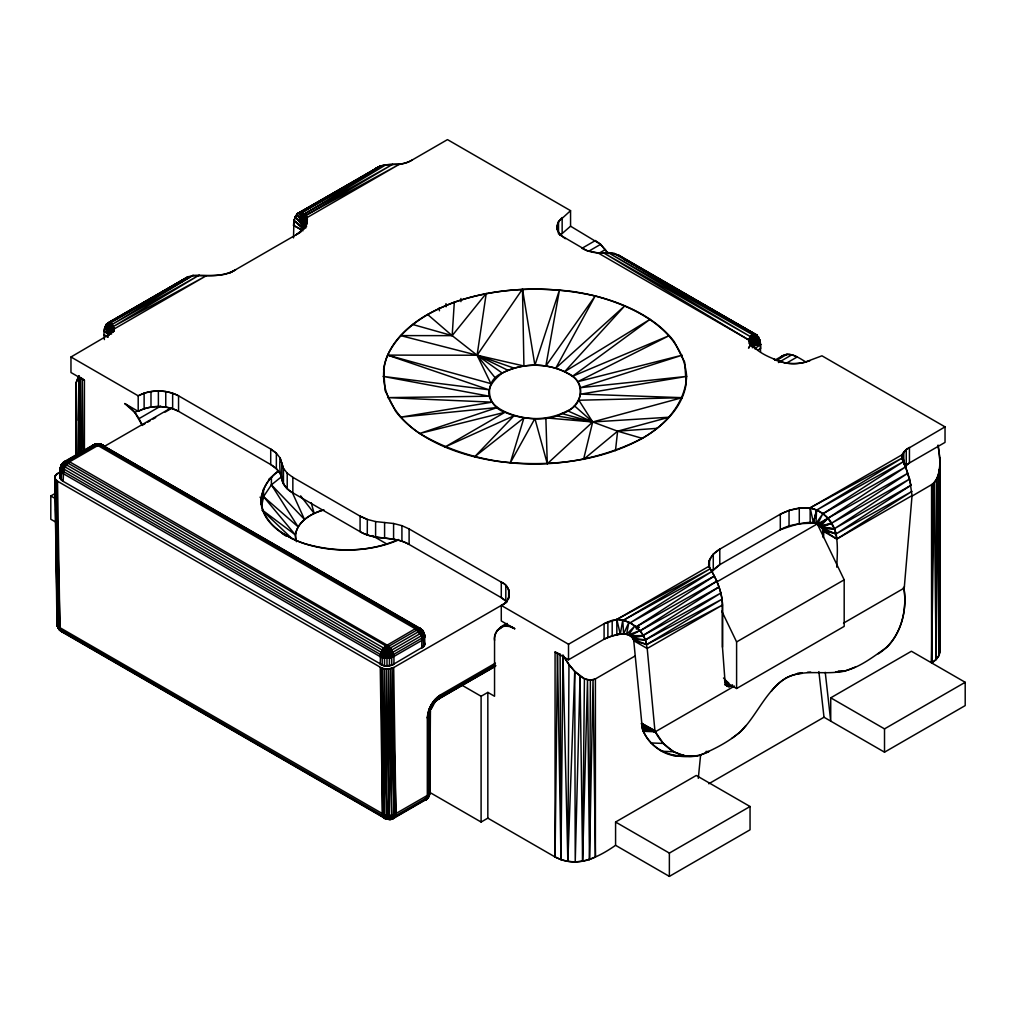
<?xml version="1.0" encoding="UTF-8"?>
<svg xmlns="http://www.w3.org/2000/svg" width="1016" height="1016" viewBox="0 0 1016 1016"><rect width="100%" height="100%" fill="white"/><g stroke="black" fill="none" stroke-linecap="round" stroke-linejoin="round"><path stroke-width="1.5" d="M76.111 455.308L76.136 382.74L78.842 375.742L79.235 453.428M732.409 685.292A9.398 5.423 -60 0 1 728.116 686.549L726.059 685.279L725.094 682.435L722.478 647.192L722.478 605.041C722.097 591.096 716.153 577.99 708.762 566.382C707.796 558.749 713.765 552.768 719.785 549.148L780.301 514.21C793.204 507.683 810.527 504.038 822.833 513.69C840.359 525.64 837.387 548.919 836.778 567.157M938.047 445.199C939.762 457.873 943.191 475.704 931.583 484.822L931.583 662.889L936.117 659.473L936.333 479.59C941.375 468.973 940.016 456.654 938.06 445.44M63.602 632.244L59.195 629.653L56.972 623.646L54.902 477.012L56.617 474.078L60.274 471.869M56.706 581.292L57.29 622.198C56.566 623.164 57.29 630.517 63.157 632.104L59.195 629.602L58.293 626.212C57.226 627.215 56.96 625.094 57.29 622.198L56.909 580.987M58.293 626.212L57.874 625.272L58.687 628.929L62.586 632.13M84.417 451.231L84.417 380.289L70.968 372.529L70.968 356.997L138.201 395.821C150.546 389.293 166.192 389.433 178.549 395.821L270.713 449.034L276.416 453.225L280.111 457.987C279.019 470.56 280.162 486.359 292.849 492.862L360.083 531.673C375.133 540.639 394.056 535.495 409.105 544.449L501.282 597.662A29.578 17.069 0 0 1 506.844 602.221L393.7 667.537L388.391 669.036L382.537 668.503L57.518 481.216L55.448 479.298L54.902 477.012L57.315 626.085L56.972 623.646L59.195 629.653L57.315 623.646M61.874 631.787L60.998 629.907M76.416 455.079L76.175 382.537L78.842 375.742L78.143 454.698M80.213 453.454L80.404 377.38L84.417 380.289A29.578 17.069 0 0 1 81.001 377.889M390.944 818.388L395.034 817.131L395.935 813.765L392.125 668.261L393.967 814.667C393.497 820.56 381.914 820.522 382.486 813.892L380.251 667.537L384.327 668.922A9.322 5.385 0 0 0 390.093 668.846L393.7 667.537L395.935 813.765C396.583 818.553 390.296 820.56 389.204 815.467L386.385 669.087L386.893 815.962L390.004 817.88L391.173 817.486L393.967 814.667L429.832 793.991L430.403 711.352L429.781 715.543L427.317 718.007L427.317 795.642L427.025 798.36L423.951 800.43C428.193 799.313 431.178 794.067 429.59 789.953L429.146 790.207M393.751 818.223L387.617 818.35C382.041 819.544 390.335 817.524 391.135 818.998C386.55 819.671 391.77 817.88 393.751 818.223L389.306 819.391L387.845 819.277L387.617 818.35L389.204 815.467L388.391 669.036L391.668 815.251L388.595 817.918L384.454 814.768L59.753 627.57C54.673 621.703 58.687 629.399 60.985 631.317M568.973 664.553L574.739 671.411L567.855 861.238L568.973 664.553L562.94 655.231L560.972 859.587C580.441 866.572 599.91 856.221 615.582 845.325L669.366 876.389L750.049 829.805L750.049 806.513L696.265 775.462L615.582 822.033L615.582 845.325M634.86 656.12L595.401 678.904C590.321 681.774 584.34 679.285 580.06 676.085L582.612 861.238L587.515 679.78L589.496 859.587L590.385 680.174L584.429 678.688L574.739 671.411L575.234 861.797L580.06 676.085L574.421 671.093L568.604 664.07L562.94 655.231L567.855 861.238M939.292 577.672L939.863 457.975L939.94 651.243L938.962 655.498L936.117 659.473L934.161 482.714L936.333 479.59M58.306 627.926L56.972 623.646L57.01 624.459M931.583 662.889L932.917 483.895L934.161 482.714L931.583 662.889C936.231 660.248 940.486 655.638 939.838 649.91M59.753 628.993L60.96 631.203M902.881 461.48L902.081 454.774L906.259 449.605L945.032 426.872L945.032 442.392L909.447 462.94L904.608 466.788A29.007 16.751 0 0 1 909.447 462.94L909.447 447.408A29.007 16.751 0 0 0 902.081 454.774L810.158 507.848L799.274 508.254L789.038 510.438L780.301 514.21L780.301 529.742L719.785 564.667L711.937 571.513M61.392 466.827C59.042 470.865 58.407 478.358 62.903 481.216C64.122 477.876 61.684 458.635 69.621 461.81L386.982 645.02C393.586 648.932 394.589 657.504 393.7 664.439L389.877 665.772A9.411 5.436 0 0 1 383.464 665.658L62.903 481.216L60.579 479.006A9.411 5.436 0 0 1 60.223 476.529M582.612 861.238L584.429 678.688M936.117 659.473L937.92 475.882L938.962 655.498L939.368 469.71L939.94 651.243L939.292 648.399M81.394 453.415L82.271 378.892L83.033 451.917M560.972 859.587L557.479 653.25L560.108 654.329L560.972 859.587L555.066 856.971L557.479 653.25L555.066 652.018L555.066 856.971C567.398 863.498 583.044 863.359 595.401 856.971L595.401 678.904L590.385 680.174M424.256 642.569A9.411 5.436 0 0 1 424.053 646.278L391.731 665.302L384.518 665.861L380.251 664.439L380.479 654.533L382.905 649.618L389.649 647.179L389.28 655.142L392.532 657.25L421.945 640.372C426.834 638.289 424.345 633.222 419.964 633.743L415.214 628.726L97.866 445.503L95.187 444.144L92.418 445.567L92.24 446.646C92.939 443.471 100.838 442.468 103.683 446.024L103.099 445.973M389.242 817.537L389.306 819.366L389.204 815.467L384.454 814.768L382.715 815.632L60.008 629.412L56.286 480.327L58.293 628.345L57.874 627.532M589.496 859.587L593.026 679.869L595.401 856.971M424.396 645.668L424.396 635.063L424.726 644.246L421.945 648.132C421.145 643.128 423.507 634.886 418.579 631.698L415.963 628.332L385.242 646.29L382.219 650.05L382.092 657.492L387.464 658.266L392.532 657.25L393.51 654.685L382.219 650.05L382.549 653.263L384.073 658.012L386.791 657.53L390.347 653.174L390.779 648.564L382.219 650.05C383.121 652.336 384.429 658.457 386.791 657.53L382.219 650.05L387.718 645.503L387.566 646.405C390.931 651.18 385.737 657.797 380.251 656.666L62.903 473.456C58.357 471.653 59.703 464.452 64.872 466.827L69.621 461.81L97.866 445.503L100.368 444.398L103.683 446.024L102.299 445.503M386.372 646.227L386.982 645.02L390.335 648.005L418.579 631.698L421.221 633.438L421.043 635.965L392.798 652.272L393.7 656.666L389.433 658.089L384.518 658.089L380.251 656.666L381.8 655.739C386.448 656.158 389.827 649.554 386.372 646.227L67.882 463.08C63.259 460.769 58.852 468.503 63.132 471.31L380.479 654.533C385.102 656.844 389.522 649.11 385.242 646.29L382.219 650.05L389.255 658.127L393.04 652.856L382.219 650.05L391.35 657.67L393.51 654.685L391.122 656.361L391.846 650.24L382.219 650.05L389.28 655.142L391.147 653.529M423.456 646.989L423.456 639.229L419.964 633.743C423.977 630.53 419.786 627.825 415.963 628.332L417.69 629.056L419.964 633.743L424.269 638.162L424.332 634.365L419.964 633.743L416.954 629.996L388.722 646.29M423.964 799.77L424.942 799.198L425.336 799.96L428.054 797.408L429.984 790.893L428.485 796.709L425.348 799.998L428.79 796.531L429.781 790.334M816.597 509.969L813.308 523.189L816.597 509.969L815.912 523.761C822.338 524.904 824.802 531.711 823.328 537.54L822.541 528.498L817.486 524.269L822.833 513.69L816.153 523.265C803.961 523.227 791.147 523.405 780.301 529.742C789.724 526.618 820.141 514.223 823.328 531.292L836.778 539.052L912.05 495.592L909.612 479.006L902.907 459.092M60.897 466.852L60.782 469.532L62.192 472.999L67.983 461.099L63.233 462.737L64.872 466.827L61.57 472.504L60.439 467.919L64.872 466.827L64.694 462.128L66.548 460.896L64.91 461.645M113.602 328.943L111.798 323.723L108.204 322.796C103.01 326.479 103.823 334.01 104.394 339.585M901.878 459.435L902.081 454.774L911.073 485.229L836.181 533.845L911.962 491.401L836.778 539.052L823.125 529.882L836.219 533.984L836.778 539.052M753.186 347.129L759.955 340.373L756.602 340.601L751.815 346.202L758.66 337.172L752.805 341.452L751.167 345.046L755.434 338.798L756.78 334.975C739.661 361.29 754.532 341.325 754.647 334.15L752.297 334.709L749.948 344.437L754.647 334.15L756.78 334.975L759.955 340.373L760.565 351.714M424.332 634.365L424.713 636.207L424.002 633.159L419.964 633.743C419.671 631.8 419.43 627.367 416.7 628.04L421.246 629.361L419.964 633.743L421.983 636.118L421.704 638.226L393.471 654.533M66.548 460.896L64.097 462.077L64.872 466.827L60.262 470.586L60.439 467.919M60.262 470.586L60.693 468.363L64.872 466.827L62.344 463.614L64.63 461.48C61.773 463.677 60.947 466.204 60.236 468.732L60.617 466.979M454.317 302.133C427.355 312.483 400.761 328.193 387.642 355.117C374.853 385.966 394.208 416.56 419.735 433.476C486.194 473.088 573.799 473.532 642.214 438.366A151.625 87.541 0 0 0 686.156 383.591L684.67 362.153L674.18 341.605A151.79 87.63 0 0 0 571.652 291.376C522.897 285.686 471.157 290.386 427.584 314.452A151.625 87.541 0 0 0 383.629 369.214L385.115 390.652L395.605 411.213A151.79 87.63 0 0 0 498.107 461.416C546.875 467.144 598.627 462.432 642.214 438.366C665.099 425.412 684.987 403.733 686.664 376.403C682.93 330.149 634.911 306.565 595.173 295.986C548.729 285.369 499.58 286.906 454.317 302.133L452.171 335.648L477.101 355.232L502.26 373.088C522.338 362.522 547.992 362.61 567.957 373.355C584.708 380.34 584.429 404 567.525 410.769C548.513 420.954 524.573 420.954 505.015 412.255C486.385 406.692 483.362 380.543 502.26 373.088C523.812 361.836 552.196 362.369 572.402 376.339C588.874 387.274 578.142 409.626 561.746 413.601C537.121 429.438 457.517 407.556 502.26 373.088M391.668 655.498L392.43 651.358L382.219 650.05M63.805 469.049L64.351 466.42L66.269 464.782C63.868 463.588 61.582 467.589 63.805 469.049L381.152 652.272C383.553 653.466 385.826 649.465 383.616 648.005L66.269 464.782L63.652 466.446L63.805 469.049L62.433 471.64L62.903 473.456L60.122 469.57M384.48 647.636C386.537 649.618 384.518 653.555 381.749 653.313L381.152 652.272L382.816 649.478L385.445 647.484L388.468 646.062L389.56 648.564M383.616 648.005L383.464 650.761L381.152 652.272M64.173 466.954L63.525 466.928M293.522 237.896L293.916 220.472L296.913 213.97L379.882 166.243C390.36 162.789 402.222 166.573 411.912 160.16L447.485 139.611L570.56 210.668L570.56 226.2L560.019 235.394M423.291 633.057C420.497 624.078 425.679 637.273 422.974 637.946L421.704 638.226C424.536 635.317 422.3 629.285 417.982 630.301L417.017 629.221L420.776 629.742L424.536 634.644M904.329 587.045L912.05 495.592M421.932 630.288L420.078 628.32L417.881 627.799L419.824 629.298L419.964 633.743C421.983 633.133 425.158 638.073 424.675 635.864L424.269 638.162M302.933 230.835L293.522 225.4L293.954 220.37L297.015 213.919L379.882 166.243L301.689 212.738L299.199 212.7L297.015 213.919L353.492 181.902M461.899 685.178L481.101 696.265L487.832 692.391L494.551 696.265L494.551 640.372C492.887 629.158 505.778 621.652 514.718 628.726L501.282 620.954L501.282 605.434C511.772 601.116 511.772 586.448 501.282 582.143L409.105 528.93L401.917 525.666L393.586 523.494L375.514 521.576M94.424 445.783L94.488 445.021L93.688 445.491C93.561 443.459 100.546 443.166 102.591 445.059M843.496 623.138L904.215 588.073L904.367 586.524M698.297 778.332L700.634 754.761M60.414 467.208C60.935 467.347 62.23 461.835 64.872 461.34L93.116 445.033L97.866 445.503L100.368 444.398L102.616 445.033L97.041 443.789L102.616 445.033L100.863 444.678M426.263 797.992L426.72 798.17C424.002 802.018 428.422 797.408 428.028 795.185L427.685 797.623L425.348 799.998L428.765 796.036M903.63 588.086L904.278 587.553M495.935 665.709L435.432 700.938L439.865 698.081L440.766 694.715C432.943 699.745 427.761 708.711 427.317 718.007L428.828 710.006A18.745 10.82 -60 0 1 435.458 699.046L440.766 694.715L495.465 663.13M615.467 450.672L617.614 431.178L669.214 417.208L592.696 421.97L545.859 417.881L547.294 463.74L592.696 421.97L682.142 397.675L580.911 394.106L686.664 376.403L580.504 387.655L682.193 355.181L577.672 381.711L669.239 335.623L572.402 376.339L650.062 319.329L564.769 371.602L624.815 305.803L555.815 368.097L595.173 295.986L545.859 365.989L559.486 289.916L534.899 365.29L522.491 289.077L477.101 355.232L387.642 355.117L488.874 389.763L383.121 376.403L489.28 396.215L387.591 397.624L492.112 402.158L400.545 417.182L497.395 407.518L419.735 433.476L505.015 412.255L444.97 447.002L513.969 415.773L474.612 456.819L523.926 417.881L510.299 462.877L534.899 418.579L547.294 463.74M722.478 647.192L722.478 605.041C722.02 591.109 716.077 578.028 708.762 566.382L709.486 560.095L713.27 554.19L719.785 549.148L719.785 564.667L713.27 569.722L711.759 572.084M494.551 640.372C493.941 632.193 500.037 626.199 507.187 623.43M113.386 331.864L111.798 329.489L112.776 329.59L111.468 326.161L111.798 323.723L113.881 331.241M429.425 792.963L428.18 795.795L429.959 792.772M387.642 355.117L490.906 383.629L477.101 355.232L486.232 293.408L452.171 335.648L400.571 335.598L477.101 355.232L523.926 365.989L522.491 289.077M385.242 646.29L385.102 647.116C388.061 650.316 384.226 654.888 380.479 654.533L381.8 655.739M57.29 622.198L57.315 624.662M382.93 650.138L383.73 649.846M261.074 504.533C260.668 491.388 267.399 478.688 278.384 471.488M261.62 506.4L263.512 496.634L263.512 488.861M389.255 658.127L390.347 653.174L385.166 656.946L382.092 657.492L380.251 656.666M428.46 795.63L428.65 794.69C431.165 792.975 427.393 799.668 425.348 799.998L428.079 796.95M422.974 637.946L421.945 640.372L423.456 639.229L424.142 635.127L422.694 630.606L420.078 628.32L421.246 629.361M424.447 636.359L423.38 639.305L424.726 636.486M392.532 657.25L392.773 656.133M749.363 342.087L750.113 336.804L752.297 334.709L752.704 337.591L749.77 344.488L751.37 338.099L753.085 337.579L749.275 343.065L752.297 334.709L749.49 343.954M70.968 356.997L109.741 334.264L113.919 329.095L112.306 324.32L110.363 322.771L188.074 276.746L108.141 322.809L110.363 322.771L193.04 275.336C207.416 275.73 222.618 277.317 235.699 269.659C221.221 279.413 203.657 273.075 188.074 276.746L108.141 322.809L104.927 327.063L104.038 331.203L108.864 334.937M749.148 341.236L750.113 336.804L748.703 339.915L749.148 341.236L749.872 339.687L749.516 343.903M392.595 654.215L391.947 656.895L390.538 657.111M60.122 477.33L60.439 475.907M429.781 715.543L429.781 712.699L429.781 793.178L427.317 795.642L427.787 796.607M429.781 793.178L430.098 791.629L429.412 792.035M102.197 444.957C105.334 445.351 92.545 442.1 95.085 445.364M385.191 818.426C397.815 819.556 384.264 822.046 389.204 815.467L395.821 815.111L391.643 818.693M388.175 654.393L389.09 652.628M682.142 397.675L578.879 400.24L592.696 421.97L583.552 459.41L617.614 431.178L657.149 428.346M91.796 446.38L97.218 443.903L102.616 445.033L99.327 444.157L97.117 445.11L98.463 444.614M429.12 709.206L431.127 708.939L434.823 702.551L434.035 700.672M392.57 818.54L427.279 798.5L426.682 799.059L425.348 799.998L429.031 795.884L429.59 789.953M750.456 344.475L751.523 341.008L756.78 334.975M749.541 343.878L751.37 338.099M60.452 467.55L61.976 464.045L62.179 465.265M60.49 470.014L60.77 471.602L64.872 466.827L60.795 466.039L62.23 464.121L61.011 468.122L62.433 471.64M556.997 229.273L558.521 221.653L570.56 210.668M425.996 799.249L428.828 796.519L395.707 815.645M750.824 344.691L754.799 338.214L754.101 337.807M63.233 462.737L94.501 444.602M63.132 463.804L63.805 462.331M752.272 347.675L754.215 343.395L757.39 342.798L756.602 340.601M184.277 279.159L182.359 281.495L184.315 279.133L106.388 324.231L108.356 327.596L106.959 331.47L109.55 333.807L111.646 329.552L109.791 326.238L108.572 327.304L112.954 331.737L108.204 322.796L111.392 326.123L112.776 329.59L110.007 326.149L111.468 326.161L113.652 330.632L113.093 325.603L113.932 331.178L113.665 327.266L113.919 329.095A29.007 16.751 0 0 1 106.553 336.448M427.774 797.115L426.771 798.792M945.032 426.872L821.957 355.816L803.973 362.534A28.346 16.37 0 0 1 784.733 362.852C771.576 358.407 755.421 352.793 748.703 339.915L750.278 336.55L752.45 334.62L754.837 334.175L756.882 335.051L759.879 340.157L760.692 344.538L760.755 348.551L758.076 349.885M62.23 464.121L60.871 466.255L61.976 464.045L60.795 466.039L61.874 464.058L64.872 466.827M387.985 819.264C401.853 817.562 384.581 820.75 384.607 816.026L381.33 668.071L382.486 813.892L383.476 815.861L389.204 816.038L395.122 815.365L395.935 813.765M392.684 815.759L391.668 815.251L388.963 816.572L386.753 815.302L382.537 668.503L384.454 814.768M387.833 815.81L394.589 816.483L395.122 815.365M431.127 708.939L432.727 705.599L431.254 704.748M61.201 465.925L61.658 464.972M96.469 444.703L98.984 443.954L102.616 445.033L97.18 444.462M419.964 633.743C422.859 628.879 425.577 633.133 419.964 633.743L420.776 629.742L419.405 628.358M421.983 636.118C423.583 633.844 421.183 630.123 418.44 630.923M423.875 637.197L421.945 640.372M60.795 466.039L61.9 464.198L60.947 465.95M391.782 653.821L390.131 655.714M388.785 817.232L389.534 816.559L388.518 815.658M752.704 337.591L754.647 334.15M391.185 818.807L388.175 819.023L390.982 819.213M296.405 541.68L295.351 534.848L263.512 496.634L271.399 484.848L281.876 476.466M823.646 529.844L822.846 528.079L834.593 528.803L836.219 533.984L823.722 530.098M560.565 654.482A29.578 17.069 0 0 1 555.066 652.018L568.515 659.778L604.088 639.229A29.007 16.751 0 0 1 616.839 634.975C622.478 633.209 632.422 633.362 633.755 640.74L642.353 728.853L643.153 731.291L647.497 730.047L655.333 731.761C663.118 747.84 680.91 759.904 699.148 755.561C714.248 749.262 729.437 741.642 741.667 730.606C757.403 714.21 766.102 690.855 785.609 678.256C801.713 669.214 821.22 674.408 838.695 671.982C857.11 669.938 872.477 657.225 887.235 647.001C902.018 631.596 907.136 608.99 903.923 588.239C907.644 612.508 899.757 640.156 878.23 653.872M758.66 337.172L751.662 345.846L753.3 341.922L756.336 340.068L755.434 338.798M389.661 649.884L390.779 648.564M771.462 691.121C778.701 681.139 789.889 674.091 802.335 673.303L797.776 673.125M62.611 464.299L61.9 465.112L64.579 462.559L69.621 461.81L64.872 461.34M394.589 816.483L395.478 816.293L393.116 818.413L389.204 815.467C378.866 817.664 386.296 821.296 389.204 815.467L390.627 815.683M779.996 358.318C787.171 349.25 799.097 357.899 806.272 362.28M745.947 725.526L740.118 732.117L731.799 738.403M560.337 235.141L562.153 233.096L562.153 217.564L558.952 221.018L557.251 224.688A28.346 16.37 0 0 0 561.099 235.572L586.715 250.52L598.094 252.959L608.165 252.59L614.007 253.403L619.138 255.461L756.882 335.051L684.251 293.522M57.29 625.094L55.448 479.298L58.242 626.428L58.687 629.006L61.887 631.076M753.008 347.624L754.913 345.542L760.692 344.538L757.492 343.167L753.161 347.028M911.073 485.229L834.53 528.625L909.612 479.031L831.685 523.164L907.86 473.227L827.926 518.249L818.909 524.967L820.89 525.767L827.9 518.312L905.637 466.89L822.96 513.74L816.75 510.045L810.158 507.848L810.158 523.367L813.41 522.732L817.283 523.913L844.182 579.818L844.182 626.389L736.6 688.505L729.882 684.619L723.506 678.002M433.591 702.882L439.865 698.081M436.55 700.71L437.286 697.255M62.344 463.614L63.576 462.267M62.433 463.868L65.913 461.721L69.621 461.81M389.585 656.412L387.464 658.266L386.791 657.53M380.479 654.533L381.749 653.313M384.073 658.012L385.166 656.946M753.123 346.862L759.955 340.373M144.92 423.761L142.227 425.31L134.849 412.521L124.765 403.581L138.201 411.34C150.609 404.952 166.141 404.952 178.549 411.34L270.713 464.553A39.002 22.517 0 0 1 278.333 470.853C267.322 479.235 258.813 492.697 261.772 506.997A85.573 49.403 0 0 0 281.623 532.778L293.23 539.229A85.255 49.225 0 0 0 340.703 549.91A85.573 49.403 0 0 0 398.196 540.055A39.014 22.517 0 0 1 409.105 544.449L409.105 528.93M92.037 446.024L93.116 445.033M779.64 358.559C783.768 352.87 791.718 353.746 797.115 356.997L786.359 363.207M421.043 635.965C423.266 634.492 420.942 630.517 418.579 631.698M421.704 638.226C426.022 635.381 421.526 627.685 416.954 629.996M372.77 170.967L375.958 168.199M372.618 171.132C379.362 163.906 390.042 164.236 399.161 164.414A29.007 16.751 0 0 0 411.912 160.16M385.839 816.051L386.753 815.302L384.404 668.909M382.092 657.492L383.4 656.438M819.556 524.764L827.9 518.312L834.593 528.803L822.541 528.498M57.518 473.456L55.131 475.805A9.322 5.385 0 0 0 55.27 479.133L57.518 481.216L59.982 630.504M394.729 817.486C394.716 817.956 393.141 818.604 389.204 815.467C388.899 817.575 382.994 818.032 385.458 818.617M100.978 445.554L101.651 445.135M754.621 348.78L760.692 344.538M932.917 483.895L912.533 495.821M393.586 817.601L395.478 816.293M269.037 478.942L271.64 477.215M418.084 628.04L415.214 628.726L418.579 627.825L421.704 630.733M425.92 799.63L425.348 799.998L426.568 799.122M193.04 275.336L112.306 324.32L199.25 275.107L113.436 326.466L205.842 276.022L113.919 329.095M306.464 226.759L301.701 212.763L304.178 214.033L385.877 164.795L301.689 212.738L299.25 212.674L305.067 224.879L299.199 212.7L305.918 226.301M505.816 585.546L505.816 601.078L501.282 597.662L501.282 582.143C511.823 586.295 511.861 601.218 501.282 605.434L568.515 644.246L604.088 623.71A29.007 16.751 0 0 1 616.839 619.455L623.392 620.281L710.248 568.769L616.839 619.455L604.088 623.71L604.088 639.229C612.483 635.559 627.456 629.247 633.476 639.483L646.735 644.525L722.478 605.041L647.205 648.5L633.755 640.74L646.735 644.525L722.046 599.186L645.389 639.851L647.205 648.5L654.939 731.025L641.49 723.265L654.888 730.567L655.041 731.939L734.454 686.092M636.321 628.688L639.039 627.062M348.272 185.356L352.361 182.956M367.335 174.168L371.411 171.768L367.259 174.092M230.035 272.923L300.85 232.042M134.849 412.521L137.528 410.972M139.027 418.63L160.541 406.21M67.882 461.061L96.126 444.767M103.873 446.697L171.539 407.632M147.612 422.199L150.292 420.649M152.984 419.1L155.677 417.551M165.087 412.115L170.472 409.004M56.185 522.364L50.8 519.265L50.8 495.973L54.902 493.598M588.518 251.333L600.621 244.348L608 253.149M598.767 253.365L605.485 249.492M774.776 360.248L782.853 355.587M776.275 360.502L787.032 354.292M778.447 362.534L791.896 354.775M390.335 648.005L391.731 650.05L423.456 631.736M497.256 630.288L501.294 627.952M500.456 627.304L507.327 624.472M495.236 665.01L440.538 696.595C433.73 700.977 429.222 708.787 428.828 716.864L428.828 794.499M494.868 666.699L437.401 699.491M708.762 566.382L616.839 619.455L616.839 634.975L619.608 633.413L616.839 634.975M716.509 582.092L817.283 523.913M636.321 628.853L639.039 627.278M429.997 792.632L428.828 793.305L428.346 796.277L429.209 795.782M429.324 795.134L427.317 795.642M427.241 797.878L428.384 797.217M426.123 798.881L427.876 797.878M393.967 818.121L425.501 799.859M736.6 688.505L736.6 641.922L844.182 579.818M428.968 791.934L481.101 822.033L487.832 818.159L555.066 856.971M825.246 672.338L830.732 721.106L830.732 697.827L911.415 651.243L965.2 682.295L965.2 705.587L884.517 752.17L824.001 717.232L818.871 671.614M708.749 783.78L824.001 717.232M615.582 822.033L669.366 853.097L750.049 806.513M830.732 697.827L884.517 728.878L965.2 682.295M356.248 180.34L364.515 175.654M724.865 684.847L729.082 686.6L732.625 685.152M306.438 225.476L304.178 214.033L392.608 164.351L305.752 215.506L306.514 224.282M112.204 332.423L106.388 324.231L115.938 318.935M118.669 317.411L121.399 315.9M62.382 463.41L63.208 463.512M59.753 627.57L59.804 628.396M855.434 667.029L844.41 671.284L835.647 671.855M93.002 445.097L93.916 444.69M144.12 393.192L138.201 395.821L138.201 411.34C148.082 406.07 159.931 405.435 170.675 408.127A29.578 17.069 0 0 1 178.549 411.34L178.549 395.821C168.034 390.284 155.372 389.801 144.12 393.192L144.12 408.724M398.335 539.509C368.694 552.729 334.213 552.501 303.454 543.281C284.429 536.385 263.258 523.558 261.074 501.421M63.195 469.57C60.465 466.344 64.821 463.118 67.882 463.08L67.018 462.128M427.774 713.727L430.124 712.33L430.797 707.707M820.395 525.983L822.173 527.101L831.723 523.303L820.89 525.767M641.49 723.265C645.49 753.364 684.632 763.93 709.003 751.561L705.968 751.446M94.069 444.652L95.288 444.208M323.647 510.045C311.29 513.512 297.777 521.144 295.351 534.848L262.344 510.134M97.866 445.503L96.215 443.903L97.282 444.513L96.38 444.817C93.84 444.246 100.965 443.116 101.943 445.008M59.982 630.39L59.157 628.485M810.006 360.667C798.233 364.973 784.631 364.68 773.417 358.851M821.449 526.288L831.723 523.303M96.723 444.195L95.745 444.475L97.282 444.513M323.786 509.841C310.045 513.499 293.319 523.773 295.681 540.106M388.379 818.578L390.004 817.88L389.534 816.559M633.476 639.483L645.452 640.016L643.382 635.622L632.828 638.073L645.452 640.016L646.735 644.525M390.792 819.201L385.61 818.147L382.715 815.632L382.486 813.892M387.617 818.35L386.309 818.566L386.905 819.048M387.274 653.771L388.366 653.593L388.125 652.221M102.032 444.729L98.209 443.954M67.882 463.08C63.957 462.077 59.855 467.03 62.89 470.268L63.132 471.31M60.008 629.412L61.76 631.812L384.493 818.134L387.49 818.375M631.761 636.791L643.382 635.622C637.883 626.288 627.786 619.722 616.839 619.455L620.281 634.251L622.745 620.141L623.621 634.009L628.917 622.249L626.567 634.302L634.949 625.932L628.574 634.86L639.813 630.58L630.326 635.711L643.382 635.622M389.319 818.452L390.55 818.985M391.135 818.998L387.718 819.061L389.268 818.629M684.111 755.358C666.75 758.622 650.596 746.239 643.153 731.291L655.333 731.761L663.334 743.433L673.532 751.726L685.14 756.018M608.47 253.632L600.215 243.967L595.401 240.538L581.965 248.31A28.499 16.447 0 0 0 598.094 252.959L610.057 252.73L619.138 255.473L754.837 334.175L614.007 253.403L752.45 334.62L608.165 252.59L750.278 336.55L603.123 252.603L748.703 339.915A28.499 16.447 0 0 0 756.768 349.237M807.542 672.198L810.705 672.084M59.169 629.183L59.931 629.171M672.96 755.536L697.281 755.955M428.32 794.83L429.019 795.299L428.65 794.69M641.54 723.722L655.041 731.939L641.591 724.167L649.808 729.717L655.333 731.761L642.353 728.853M420.662 633.959L421.322 633.984M838.314 671.043L844.41 671.284M651.154 742.963L663.334 743.433M661.34 751.256L673.532 751.726M815.912 523.761L817.804 523.85L827.9 518.312L822.96 513.74L903.694 461.493L816.75 510.045L902.564 457.822L810.158 507.848L813.41 522.732M287.147 473.139L292.849 477.33L360.083 516.153L360.083 531.673A37.782 21.806 0 0 0 384.594 538.061L398.196 540.055M504.635 626.021L509.499 626.504L514.718 628.726M822.173 527.101L834.593 528.803M108.356 327.596L112.09 332.626L110.592 330.606L107.404 329.705L109.55 333.807L104.038 331.203L106.959 331.47L104.927 327.063L108.356 327.596L112.586 332.041M555.815 415.773L592.696 421.97L617.614 431.178L642.214 438.366M817.486 524.269L819.315 524.612M387.642 818.629L389.319 818.985M388.963 816.572L389.75 817.22M561.899 413.588L592.696 421.97L574.421 405.803M415.214 628.726L417.017 629.221M412.636 324.46L452.171 335.648L427.584 314.452M61.76 631.812L63.144 632.219M903.3 587.781L904.215 588.073M421.056 628.993L421.957 629.984M495.364 378.066L477.101 355.232L513.969 368.097M389.852 815.734L389.204 815.467L389.23 817.08M654.799 731.749L641.833 726.465L644.931 729.45L647.154 728.624L650.075 730.631L649.808 729.717L655.041 731.939M66.281 461.175L67.424 461.645M823.125 528.574L836.219 533.984M567.525 410.769L592.696 421.97M477.101 355.232L507.898 370.281M107.95 336.842L103.95 334.848L107.975 337.185M383.35 817.08L385.864 818.68M293.522 225.4L302.514 230.022M429.273 794.322L428.346 793.585M389.166 647.268L386.982 645.02M633.552 264.541L623.964 259.055L628.079 261.455M636.295 266.103L681.507 291.96M570.56 226.2L600.621 244.348M598.094 252.959L748.703 339.915M724.548 680.491L728.586 682.828M725.437 683.07L730.822 686.168M725.056 684.276L729.082 686.6M372.224 535.584L387.058 544.144M259.994 497.18L262.725 498.767M419.964 628.256L100.368 444.106L421.043 629.247M98.831 443.878L99.835 444.449M99.517 443.903L100.444 444.436M416.954 627.977L98.692 444.233M61.43 464.833L393.7 656.666M50.8 495.973L54.839 498.297M60.693 630.86L385.877 818.553M630.834 263.042L633.578 264.643M636.321 266.23L640.448 268.618M643.192 270.205L645.935 271.805M648.691 273.393L652.805 275.781M655.549 277.368L659.676 279.756M662.419 281.356L665.175 282.943M667.918 284.531L672.033 286.918M674.789 288.519L683.031 293.294M687.146 295.681L691.261 298.069M699.503 302.844L702.259 304.432M706.374 306.819L710.502 309.207M731.101 321.145L733.844 322.732M750.329 332.283L753.085 333.883M106.388 324.231L109.791 326.238L112.89 331.762M727.545 686.397L725.094 682.435M282.359 533.641L286.258 536.207M419.011 627.875L420.599 628.917M124.765 403.581C132.956 408.521 138.76 416.674 142.227 425.463M821.627 527.177L822.846 528.079M60.008 629.831L60.998 630.568M276.352 468.706L270.713 464.553L270.713 449.034L276.352 453.187L276.352 468.706L280.111 473.52M302.971 228.867L293.916 220.472L304.267 228.346M565.302 238.696L560.527 235.026L557.682 230.734L556.997 226.162M384.988 818.236L382.715 815.632L384.493 818.134M619.138 255.473L621.475 257.378M293.916 220.472L304.152 229.159M263.512 496.634L298.044 526.758L271.399 484.848L271.399 477.075M306.451 224.892L304.178 214.033L307.238 217.488L307.238 223.698M304.178 214.033L307.238 217.488C308.204 225.12 302.235 231.102 296.215 234.721L302.73 229.679L306.514 223.774L307.238 217.488L399.161 164.414L305.752 215.506L306.68 223.368M262.217 510.273L292.036 538.67M61.76 471.741L62.903 473.456M271.399 484.848L304.483 519.417L292.049 491.947M421.729 630.847L421.234 629.577L423.863 632.524M104.927 327.063L111.531 334.099M304.648 227.851L295.084 216.586L305.714 228.143M421.551 629.552L424.167 633.438M295.084 216.586L304.698 227.622M58.306 626.847L56.972 623.646M280.111 457.987L283.451 468.363L287.211 473.177L287.211 488.709M300.634 495.859L314.173 513.372L311.214 502.806M261.417 495.541L263.042 497.802M57.125 624.865L58.306 627.202M390.995 650.062L391.77 651.167M383.476 815.861L384.416 817.22M57.125 625.145L57.01 624.395L58.268 627.431L57.887 626.605M305.13 226.746L296.913 213.97L305.346 226.441M422.58 631L423.672 633.959M296.913 213.97L305.219 226.568M57.887 626.847L57.01 624.307L58.268 627.431M382.41 650.773L382.829 651.421M422.694 630.784L423.736 632.485M423.164 631.901L422.465 630.568L423.634 632.803M721.805 611.175L736.6 641.922M391.731 650.05L392.798 652.272M108.204 322.796L109.791 326.238M111.468 326.161L113.652 330.632L111.798 323.723M65.926 463.893L66.269 464.782M110.096 322.694L111.392 326.123M306.438 226.581L301.701 212.763L306.248 226.073M57.328 625.488L57.569 626.237M280.111 457.937L283.464 468.427M424.002 633.159L424.561 634.898M61.125 470.687L61.57 472.504M424.396 642.823L424.726 644.246M113.132 327.825L113.779 330.797M57.01 624.23L57.112 624.954M445.986 303.644L446.1 306.794M439.318 307.632L439.407 310.794M393.967 814.667L390.335 668.757L391.668 815.251M902.335 456.781L902.36 459.308M55.207 475.869L55.359 486.88M55.677 508.914L56.401 559.257M56.223 509.651L56.388 527.088M76.479 455.714L76.136 382.74L76.708 420.395M906.259 449.605L906.259 465.137M903.783 452.082L903.783 464.502M902.081 454.774L902.081 459.435M884.517 728.878L884.517 752.17M799.274 508.254L799.274 523.786M789.038 510.438L789.038 525.971M713.27 554.19L713.27 569.722M709.486 560.095L709.486 567.855M669.366 853.097L669.366 876.389M612.191 620.433L612.191 635.965M607.885 621.868L607.885 637.388M568.515 644.246L568.515 659.778M558.521 221.653L558.521 234.074M508.66 589.521L508.66 598.843M487.832 692.391L487.832 818.159M481.101 696.265L481.101 822.033M460.934 298.501L460.934 301.65M401.917 525.666L401.917 541.198M393.586 523.494L393.586 539.026M391.731 657.543L391.731 665.302M389.433 658.089L389.433 665.861M386.982 658.279L386.982 666.039M384.594 522.542L384.594 538.061M384.518 658.089L384.518 665.861M382.219 657.543L382.219 665.302M375.603 537.108L375.603 521.576L367.271 519.405L360.083 516.153L367.348 519.443L367.271 534.937M292.849 477.33L292.849 492.862A37.782 21.806 0 0 1 281.788 478.714A38.976 22.504 0 0 0 278.333 470.853M283.451 468.363L283.451 483.895M281.788 463.182L281.788 478.714M172.644 393.192L172.644 408.724M165.76 391.554L165.76 407.073M158.382 390.995L158.382 406.514M150.99 391.554L150.99 407.073M61.392 472.313L61.392 480.073M60.439 468.147L60.439 478.752M714.312 576.072L636.118 626.885L630.123 622.821L623.392 620.281L711.873 571.538L630.123 622.821L714.312 576.072M716.75 581.254L640.042 630.847L636.118 626.885L716.75 581.254M718.985 586.994L643.23 635.368L645.389 639.851L720.814 593.065L643.23 635.368L640.042 630.847L718.985 586.994M390.004 817.88L388.595 817.918L390.284 818.54L390.004 817.88"/></g></svg>
